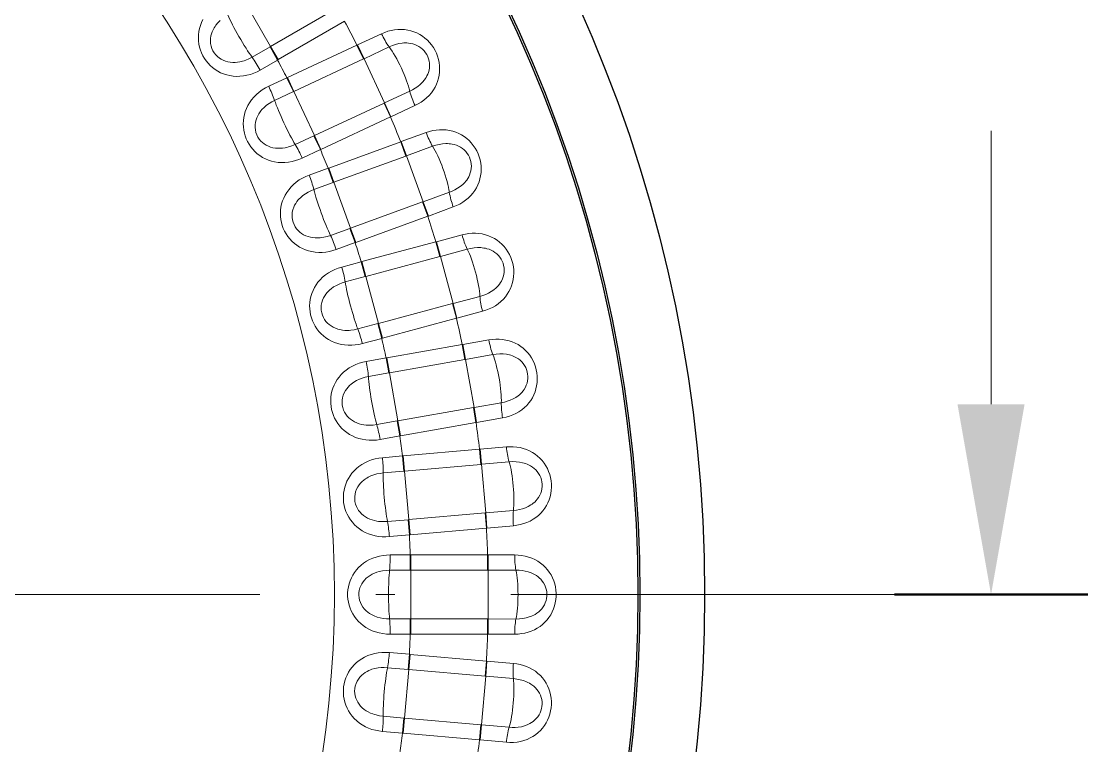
# Model space of a CAD drawing. Extents: x 0 to 297, y 0 to 562.
# Drawn here: x 172.88 to 200.46, y 520.77 to 539.51 of the extents above; entities that cross this region are included whole.
import ezdxf

# ---------------------------------------------------------------- set-up
doc = ezdxf.new("R2010")
doc.units = 0
doc.linetypes.add('DASHDOT', pattern=[18.5, 12, -3, 0.5, -3])

msp = doc.modelspace()

# ---------------------------------------------------------------- linework, layer by layer
at = {"color": 7, "lineweight": 13, "ltscale": 0.031528}
for p, q in [((179.323, 538.86), (178.693, 539.953)), ((180.461, 536.556), (179.928, 537.699)), ((181.393, 534.161), (180.962, 535.346)), ((182.113, 531.694), (181.787, 532.912)), ((182.954, 524.05), (182.954, 525.311))]:
    msp.add_line(p, q, dxfattribs=at)
at = {"color": 7, "lineweight": 13, "ltscale": 0.049582}
for p, q in [((179.323, 538.86), (181.041, 539.852)), ((179.52, 538.519), (181.238, 539.511)), ((181.559, 538.894), (179.761, 538.056)), ((180.461, 536.556), (182.258, 537.394)), ((181.393, 534.161), (183.257, 534.839))]:
    msp.add_line(p, q, dxfattribs=at)
at = {"color": 7, "lineweight": 13, "ltscale": 0.017125}
for p, q in [((181.572, 538.901), (182.193, 539.19)), ((183.059, 537.333), (182.438, 537.043)), ((182.705, 536.4), (183.349, 536.634)), ((184.049, 534.709), (183.406, 534.474)), ((183.615, 533.81), (184.277, 533.987)), ((184.807, 532.008), (184.146, 531.831)), ((184.296, 531.151), (184.971, 531.269)), ((185.327, 529.252), (184.652, 529.133)), ((184.743, 528.442), (185.425, 528.501)), ((185.604, 526.461), (184.922, 526.401)), ((185.637, 525.705), (184.952, 525.705)), ((184.952, 523.656), (185.637, 523.656)), ((184.922, 522.96), (185.604, 522.9)), ((185.425, 520.859), (184.743, 520.919))]:
    msp.add_line(p, q, dxfattribs=at)
at = {"color": 7, "lineweight": 13, "ltscale": 0.013374}
for p, q in [((179.309, 538.852), (178.845, 538.585)), ((179.428, 537.465), (179.913, 537.692)), ((180.445, 536.549), (179.96, 536.323)), ((180.444, 535.157), (180.946, 535.34)), ((181.377, 534.155), (180.874, 533.973)), ((181.254, 532.769), (181.771, 532.908)), ((182.097, 531.69), (181.58, 531.552)), ((181.853, 530.319), (182.38, 530.413)), ((182.599, 529.171), (182.072, 529.079)), ((182.237, 527.827), (182.77, 527.874)), ((182.88, 526.618), (182.347, 526.572)), ((182.937, 525.311), (182.402, 525.31)), ((182.402, 524.051), (182.937, 524.05)), ((182.347, 522.789), (182.88, 522.743)), ((182.77, 521.487), (182.237, 521.534))]:
    msp.add_line(p, q, dxfattribs=at)
at = {"color": 7, "lineweight": 13, "ltscale": 0.000424849}
msp.add_line((179.309, 538.852), (179.323, 538.86), dxfattribs=at)
at = {"color": 7, "lineweight": 13, "ltscale": 0.009853}
for p, q in [((179.309, 538.852), (179.505, 538.51)), ((179.323, 538.86), (179.52, 538.519)), ((181.725, 538.537), (181.559, 538.894)), ((182.274, 537.401), (182.438, 537.043)), ((180.445, 536.549), (180.611, 536.191)), ((182.826, 536.024), (182.691, 536.395)), ((180.946, 535.34), (180.81, 535.71)), ((180.962, 535.346), (180.827, 535.716)), ((183.273, 534.845), (183.406, 534.474)), ((181.393, 534.161), (181.528, 533.791)), ((183.703, 533.426), (183.601, 533.806)), ((181.771, 532.908), (181.668, 533.288)), ((184.029, 532.207), (184.131, 531.827)), ((182.097, 531.69), (182.198, 531.309)), ((184.35, 530.76), (184.282, 531.148)), ((182.38, 530.413), (182.311, 530.801)), ((182.397, 530.416), (182.328, 530.804)), ((184.569, 529.518), (184.637, 529.13)), ((182.616, 529.174), (182.684, 528.786)), ((182.787, 527.875), (182.752, 528.268)), ((184.889, 526.793), (184.922, 526.401)), ((182.88, 526.618), (182.913, 526.225)), ((182.936, 525.705), (182.937, 525.311)), ((182.936, 523.656), (182.937, 524.05)), ((182.88, 522.743), (182.913, 523.136)), ((184.889, 522.567), (184.922, 522.96)), ((182.787, 521.485), (182.752, 521.093))]:
    msp.add_line(p, q, dxfattribs=at)
at = {"color": 7, "lineweight": 13, "ltscale": 0.000371354}
msp.add_line((181.559, 538.894), (181.572, 538.901), dxfattribs=at)
at = {"color": 7, "lineweight": 13, "ltscale": 0.009852}
for p, q in [((181.741, 538.544), (181.572, 538.901)), ((179.913, 537.692), (179.745, 538.049)), ((182.258, 537.394), (182.425, 537.037)), ((182.841, 536.03), (182.705, 536.4)), ((183.257, 534.839), (183.392, 534.469)), ((184.367, 530.763), (184.296, 531.151)), ((184.586, 529.521), (184.652, 529.133)), ((182.599, 529.171), (182.667, 528.783)), ((184.763, 528.048), (184.728, 528.441)), ((184.779, 528.05), (184.743, 528.442)), ((182.77, 527.874), (182.735, 528.267)), ((184.872, 526.792), (184.907, 526.399)), ((182.897, 526.619), (182.931, 526.227)), ((182.897, 522.742), (182.931, 523.134)), ((184.872, 522.569), (184.907, 522.961)), ((182.77, 521.487), (182.735, 521.094)), ((184.763, 521.312), (184.728, 520.92)), ((184.779, 521.311), (184.743, 520.919))]:
    msp.add_line(p, q, dxfattribs=at)
at = {"color": 7, "lineweight": 13, "ltscale": 0.017949}
for p, q in [((181.741, 538.544), (182.391, 538.849)), ((182.925, 537.703), (182.274, 537.401))]:
    msp.add_line(p, q, dxfattribs=at)
at = {"color": 7, "lineweight": 13, "ltscale": 0.012962}
msp.add_line((179.505, 538.51), (179.056, 538.251), dxfattribs=at)
at = {"color": 7, "lineweight": 13, "ltscale": 0.000445716}
msp.add_line((179.505, 538.51), (179.52, 538.519), dxfattribs=at)
at = {"color": 7, "lineweight": 13, "ltscale": 0.049583}
for p, q in [((181.725, 538.537), (179.928, 537.699)), ((180.627, 536.199), (182.425, 537.037)), ((182.691, 536.395), (180.827, 535.716)), ((182.826, 536.024), (180.962, 535.346)), ((181.528, 533.791), (183.392, 534.469)), ((183.601, 533.806), (181.685, 533.293)), ((183.703, 533.426), (181.787, 532.912)), ((182.113, 531.694), (184.029, 532.207)), ((182.215, 531.313), (184.131, 531.827)), ((184.282, 531.148), (182.328, 530.804)), ((184.35, 530.76), (182.397, 530.416)), ((182.616, 529.174), (184.569, 529.518)), ((182.684, 528.786), (184.637, 529.13)), ((184.728, 528.441), (182.752, 528.268)), ((184.763, 528.048), (182.787, 527.875)), ((182.897, 526.619), (184.872, 526.792)), ((182.931, 526.227), (184.907, 526.399)), ((182.954, 525.705), (184.937, 525.705)), ((182.954, 525.311), (184.937, 525.311)), ((184.937, 524.05), (182.954, 524.05)), ((184.937, 523.656), (182.954, 523.656)), ((184.907, 522.961), (182.931, 523.134)), ((184.872, 522.569), (182.897, 522.742)), ((182.787, 521.485), (184.763, 521.312)), ((182.752, 521.093), (184.728, 520.92))]:
    msp.add_line(p, q, dxfattribs=at)
at = {"color": 7, "lineweight": 13, "ltscale": 0.000417422}
msp.add_line((181.725, 538.537), (181.741, 538.544), dxfattribs=at)
at = {"color": 7, "lineweight": 13, "ltscale": 0.031529}
for p, q in [((182.274, 537.401), (181.741, 538.544)), ((183.273, 534.845), (182.841, 536.03)), ((184.586, 529.521), (184.367, 530.763)), ((182.616, 529.174), (182.397, 530.416)), ((182.897, 526.619), (182.787, 527.875)), ((182.787, 521.485), (182.897, 522.742))]:
    msp.add_line(p, q, dxfattribs=at)
at = {"color": 7, "lineweight": 13, "ltscale": 0.012961}
for p, q in [((179.275, 537.83), (179.745, 538.049)), ((180.611, 536.191), (180.142, 535.972)), ((180.323, 535.533), (180.81, 535.71)), ((181.511, 533.785), (181.024, 533.607)), ((181.167, 533.154), (181.668, 533.288)), ((182.198, 531.309), (181.698, 531.174)), ((181.8, 530.711), (182.311, 530.801)), ((182.667, 528.783), (182.156, 528.692)), ((182.218, 528.222), (182.735, 528.267)), ((182.913, 526.225), (182.397, 526.18)), ((182.936, 525.705), (182.418, 525.705)), ((182.418, 523.655), (182.936, 523.656)), ((182.397, 523.181), (182.913, 523.136)), ((182.735, 521.094), (182.218, 521.139))]:
    msp.add_line(p, q, dxfattribs=at)
at = {"color": 7, "lineweight": 13, "ltscale": 0.000445745}
msp.add_line((179.761, 538.056), (179.745, 538.049), dxfattribs=at)
at = {"color": 7, "lineweight": 13, "ltscale": 0.009854}
for p, q in [((179.928, 537.699), (179.761, 538.056)), ((180.461, 536.556), (180.627, 536.199)), ((181.377, 534.155), (181.511, 533.785)), ((181.787, 532.912), (181.685, 533.293)), ((182.113, 531.694), (182.215, 531.313)), ((182.954, 525.705), (182.954, 525.311)), ((184.937, 525.705), (184.937, 525.311)), ((182.954, 523.656), (182.954, 524.05)), ((184.937, 523.656), (184.937, 524.05))]:
    msp.add_line(p, q, dxfattribs=at)
at = {"color": 7, "lineweight": 13, "ltscale": 0.000424291}
msp.add_line((179.928, 537.699), (179.913, 537.692), dxfattribs=at)
at = {"color": 7, "lineweight": 13, "ltscale": 0.000417768}
msp.add_line((182.258, 537.394), (182.274, 537.401), dxfattribs=at)
at = {"color": 7, "lineweight": 13, "ltscale": 0.000371008}
msp.add_line((182.425, 537.037), (182.438, 537.043), dxfattribs=at)
at = {"color": 7, "lineweight": 13, "ltscale": 0.1769}
msp.add_line((197.962, 529.604), (197.962, 536.68), dxfattribs=at)
at = {"color": 7, "lineweight": 13, "ltscale": 0.00042528}
msp.add_line((180.445, 536.549), (180.461, 536.556), dxfattribs=at)
at = {"color": 7, "lineweight": 13, "ltscale": 0.000371311}
msp.add_line((182.691, 536.395), (182.705, 536.4), dxfattribs=at)
at = {"color": 7, "lineweight": 13, "ltscale": 0.000445446}
msp.add_line((180.611, 536.191), (180.627, 536.199), dxfattribs=at)
at = {"color": 7, "lineweight": 13, "ltscale": 0.000417559}
msp.add_line((182.826, 536.024), (182.841, 536.03), dxfattribs=at)
at = {"color": 7, "lineweight": 13, "ltscale": 0.01795}
for p, q in [((182.841, 536.03), (183.516, 536.277)), ((183.948, 535.089), (183.273, 534.845)), ((183.719, 533.43), (184.412, 533.617)), ((184.739, 532.396), (184.045, 532.212)), ((184.367, 530.763), (185.073, 530.889)), ((185.293, 529.644), (184.586, 529.521)), ((184.779, 528.05), (185.494, 528.114)), ((185.604, 526.855), (184.889, 526.793)), ((185.672, 525.312), (184.954, 525.311)), ((184.954, 524.05), (185.672, 524.048)), ((184.889, 522.567), (185.604, 522.506)), ((185.494, 521.247), (184.779, 521.311))]:
    msp.add_line(p, q, dxfattribs=at)
at = {"color": 7, "lineweight": 13, "ltscale": 0.000445782}
for p, q in [((180.827, 535.716), (180.81, 535.71)), ((181.511, 533.785), (181.528, 533.791))]:
    msp.add_line(p, q, dxfattribs=at)
at = {"color": 7, "lineweight": 13, "ltscale": 0.000424532}
for p, q in [((180.962, 535.346), (180.946, 535.34)), ((181.377, 534.155), (181.393, 534.161))]:
    msp.add_line(p, q, dxfattribs=at)
at = {"color": 7, "lineweight": 13, "ltscale": 0.000417917}
msp.add_line((183.257, 534.839), (183.273, 534.845), dxfattribs=at)
at = {"color": 7, "lineweight": 13, "ltscale": 0.000370953}
msp.add_line((183.392, 534.469), (183.406, 534.474), dxfattribs=at)
at = {"color": 7, "lineweight": 13, "ltscale": 0.000370851}
msp.add_line((183.601, 533.806), (183.615, 533.81), dxfattribs=at)
at = {"color": 7, "lineweight": 13, "ltscale": 0.009851}
for p, q in [((183.719, 533.43), (183.615, 533.81)), ((184.045, 532.212), (184.146, 531.831)), ((184.952, 525.705), (184.954, 525.311)), ((184.952, 523.656), (184.954, 524.05))]:
    msp.add_line(p, q, dxfattribs=at)
at = {"color": 7, "lineweight": 13, "ltscale": 0.000446019}
msp.add_line((181.685, 533.293), (181.668, 533.288), dxfattribs=at)
at = {"color": 7, "lineweight": 13, "ltscale": 0.000417514}
msp.add_line((183.703, 533.426), (183.719, 533.43), dxfattribs=at)
at = {"color": 7, "lineweight": 13, "ltscale": 0.031531}
for p, q in [((184.045, 532.212), (183.719, 533.43)), ((184.954, 524.05), (184.954, 525.311))]:
    msp.add_line(p, q, dxfattribs=at)
at = {"color": 7, "lineweight": 13, "ltscale": 0.00042491}
msp.add_line((181.787, 532.912), (181.771, 532.908), dxfattribs=at)
at = {"color": 7, "lineweight": 13, "ltscale": 0.00041749}
msp.add_line((184.029, 532.207), (184.045, 532.212), dxfattribs=at)
at = {"color": 7, "lineweight": 13, "ltscale": 0.000424542}
msp.add_line((182.097, 531.69), (182.113, 531.694), dxfattribs=at)
at = {"color": 7, "lineweight": 13, "ltscale": 0.000370875}
msp.add_line((184.131, 531.827), (184.146, 531.831), dxfattribs=at)
at = {"color": 7, "lineweight": 13, "ltscale": 0.000445625}
msp.add_line((182.198, 531.309), (182.215, 531.313), dxfattribs=at)
at = {"color": 7, "lineweight": 13, "ltscale": 0.000370764}
msp.add_line((184.282, 531.148), (184.296, 531.151), dxfattribs=at)
at = {"color": 7, "lineweight": 13, "ltscale": 0.000445915}
msp.add_line((182.328, 530.804), (182.311, 530.801), dxfattribs=at)
at = {"color": 7, "lineweight": 13, "ltscale": 0.000417055}
msp.add_line((184.35, 530.76), (184.367, 530.763), dxfattribs=at)
at = {"color": 7, "lineweight": 13, "ltscale": 0.000425099}
msp.add_line((182.397, 530.416), (182.38, 530.413), dxfattribs=at)
at = {"color": 7, "lineweight": 13, "ltscale": 0.000417431}
msp.add_line((184.569, 529.518), (184.586, 529.521), dxfattribs=at)
at = {"color": 7, "lineweight": 13, "ltscale": 0.000424833}
msp.add_line((182.599, 529.171), (182.616, 529.174), dxfattribs=at)
at = {"color": 7, "lineweight": 13, "ltscale": 0.000371025}
msp.add_line((184.637, 529.13), (184.652, 529.133), dxfattribs=at)
at = {"color": 7, "lineweight": 13, "ltscale": 0.000445651}
msp.add_line((182.667, 528.783), (182.684, 528.786), dxfattribs=at)
at = {"color": 7, "lineweight": 13, "ltscale": 0.00037103}
for p, q in [((184.728, 528.441), (184.743, 528.442)), ((184.728, 520.92), (184.743, 520.919))]:
    msp.add_line(p, q, dxfattribs=at)
at = {"color": 7, "lineweight": 13, "ltscale": 0.0004458}
for p, q in [((182.752, 528.268), (182.735, 528.267)), ((182.913, 526.225), (182.931, 526.227)), ((182.931, 523.134), (182.913, 523.136)), ((182.735, 521.094), (182.752, 521.093))]:
    msp.add_line(p, q, dxfattribs=at)
at = {"color": 7, "lineweight": 13, "ltscale": 0.000417412}
for p, q in [((184.763, 528.048), (184.779, 528.05)), ((184.763, 521.312), (184.779, 521.311))]:
    msp.add_line(p, q, dxfattribs=at)
at = {"color": 7, "lineweight": 13, "ltscale": 0.03153}
for p, q in [((184.889, 526.793), (184.779, 528.05)), ((184.779, 521.311), (184.889, 522.567))]:
    msp.add_line(p, q, dxfattribs=at)
at = {"color": 7, "lineweight": 13, "ltscale": 0.000424632}
for p, q in [((182.787, 527.875), (182.77, 527.874)), ((182.88, 526.618), (182.897, 526.619)), ((182.897, 522.742), (182.88, 522.743)), ((182.77, 521.487), (182.787, 521.485))]:
    msp.add_line(p, q, dxfattribs=at)
at = {"color": 7, "lineweight": 13, "ltscale": 0.000417792}
for p, q in [((184.872, 526.792), (184.889, 526.793)), ((184.872, 522.569), (184.889, 522.567))]:
    msp.add_line(p, q, dxfattribs=at)
at = {"color": 7, "lineweight": 13, "ltscale": 0.00037065}
for p, q in [((184.907, 526.399), (184.922, 526.401)), ((184.907, 522.961), (184.922, 522.96))]:
    msp.add_line(p, q, dxfattribs=at)
at = {"color": 7, "lineweight": 13, "ltscale": 0.000445559}
for p, q in [((182.936, 525.705), (182.954, 525.705)), ((182.954, 523.656), (182.936, 523.656))]:
    msp.add_line(p, q, dxfattribs=at)
at = {"color": 7, "lineweight": 13, "ltscale": 0.000371173}
for p, q in [((184.952, 525.705), (184.937, 525.705)), ((184.937, 523.656), (184.952, 523.656))]:
    msp.add_line(p, q, dxfattribs=at)
at = {"color": 7, "lineweight": 13, "ltscale": 0.000424576}
for p, q in [((182.937, 525.311), (182.954, 525.311)), ((182.954, 524.05), (182.937, 524.05))]:
    msp.add_line(p, q, dxfattribs=at)
at = {"color": 7, "lineweight": 13, "ltscale": 0.000417331}
for p, q in [((184.954, 525.311), (184.937, 525.311)), ((184.937, 524.05), (184.954, 524.05))]:
    msp.add_line(p, q, dxfattribs=at)
at = {"color": 7, "linetype": 'DASHDOT', "lineweight": 13}
msp.add_line((111.542, 524.68), (195.462, 524.68), dxfattribs=at)
at = {"color": 7, "lineweight": 50, "ltscale": 0.125}
msp.add_line((200.462, 524.68), (195.462, 524.68), dxfattribs=at)
at = {"color": 7, "lineweight": 13}
for points in [[(179.056, 538.251), (178.974, 538.207), (178.888, 538.169), (178.801, 538.139), (178.712, 538.115), (178.622, 538.098), (178.532, 538.089), (178.443, 538.087), (178.354, 538.092), (178.27, 538.105), (178.188, 538.124), (178.108, 538.15), (178.032, 538.182), (177.958, 538.22), (177.888, 538.263), (177.823, 538.313), (177.762, 538.367), (177.706, 538.425), (177.656, 538.487), (177.611, 538.552), (177.571, 538.621), (177.537, 538.693), (177.508, 538.767), (177.486, 538.844), (177.469, 538.922), (177.459, 539.002), (177.455, 539.083), (177.458, 539.165), (177.468, 539.246), (177.485, 539.327), (177.508, 539.406), (177.537, 539.484), (177.574, 539.56)], [(178.845, 538.585), (178.763, 538.542), (178.679, 538.507), (178.637, 538.492), (178.594, 538.479), (178.53, 538.464), (178.467, 538.453), (178.404, 538.448), (178.343, 538.448), (178.279, 538.453), (178.216, 538.464), (178.157, 538.481), (178.1, 538.503), (178.047, 538.53), (177.998, 538.561), (177.952, 538.598), (177.906, 538.644), (177.866, 538.695), (177.833, 538.75), (177.806, 538.809), (177.786, 538.871), (177.773, 538.935), (177.768, 539.002), (177.771, 539.069), (177.782, 539.137), (177.795, 539.19), (177.814, 539.242), (177.837, 539.294), (177.865, 539.344), (177.886, 539.377), (177.909, 539.41), (177.96, 539.472), (178.019, 539.532)], [(182.193, 539.19), (182.275, 539.224), (182.359, 539.253), (182.445, 539.275), (182.531, 539.291), (182.618, 539.3), (182.704, 539.302), (182.79, 539.297), (182.874, 539.285), (182.955, 539.266), (183.033, 539.241), (183.109, 539.21), (183.183, 539.172), (183.252, 539.128), (183.318, 539.079), (183.38, 539.024), (183.437, 538.964), (183.489, 538.9), (183.537, 538.831), (183.578, 538.759), (183.614, 538.684), (183.643, 538.606), (183.667, 538.526), (183.683, 538.445), (183.694, 538.363), (183.697, 538.28), (183.694, 538.198), (183.684, 538.117), (183.667, 538.036), (183.643, 537.957), (183.613, 537.881), (183.577, 537.807), (183.534, 537.736), (183.483, 537.664), (183.425, 537.596), (183.361, 537.534), (183.292, 537.475), (183.219, 537.422), (183.141, 537.375), (183.059, 537.333)], [(182.391, 538.849), (182.474, 538.884), (182.558, 538.913), (182.642, 538.934), (182.726, 538.947), (182.768, 538.951), (182.809, 538.952), (182.849, 538.952), (182.888, 538.949), (182.947, 538.941), (183.003, 538.929), (183.057, 538.911), (183.109, 538.889), (183.162, 538.86), (183.211, 538.827), (183.257, 538.788), (183.298, 538.745), (183.334, 538.699), (183.365, 538.649), (183.391, 538.596), (183.411, 538.541), (183.425, 538.484), (183.434, 538.425), (183.436, 538.366), (183.432, 538.307), (183.422, 538.248), (183.406, 538.19), (183.39, 538.144), (183.369, 538.099), (183.345, 538.056), (183.324, 538.024), (183.302, 537.993), (183.251, 537.933), (183.194, 537.877), (183.13, 537.825), (183.065, 537.78), (182.997, 537.74), (182.925, 537.703)], [(180.142, 535.972), (180.056, 535.935), (179.967, 535.906), (179.878, 535.882), (179.787, 535.866), (179.696, 535.858), (179.606, 535.856), (179.516, 535.862), (179.428, 535.875), (179.346, 535.895), (179.266, 535.921), (179.189, 535.954), (179.115, 535.992), (179.045, 536.037), (178.979, 536.086), (178.918, 536.141), (178.862, 536.201), (178.812, 536.263), (178.768, 536.329), (178.728, 536.398), (178.694, 536.47), (178.666, 536.545), (178.645, 536.621), (178.629, 536.699), (178.619, 536.779), (178.616, 536.86), (178.619, 536.941), (178.63, 537.022), (178.646, 537.102), (178.67, 537.181), (178.7, 537.258), (178.736, 537.333), (178.779, 537.406), (178.832, 537.481), (178.892, 537.552), (178.959, 537.619), (179.031, 537.68), (179.108, 537.736), (179.19, 537.786), (179.275, 537.83)], [(179.96, 536.323), (179.875, 536.288), (179.788, 536.26), (179.745, 536.249), (179.701, 536.24), (179.636, 536.23), (179.572, 536.225), (179.51, 536.225), (179.448, 536.23), (179.385, 536.241), (179.324, 536.257), (179.266, 536.279), (179.211, 536.306), (179.161, 536.338), (179.114, 536.374), (179.072, 536.414), (179.031, 536.464), (178.995, 536.518), (178.966, 536.576), (178.945, 536.637), (178.93, 536.701), (178.923, 536.766), (178.924, 536.832), (178.933, 536.899), (178.949, 536.966), (178.967, 537.017), (178.99, 537.068), (179.018, 537.117), (179.05, 537.165), (179.074, 537.196), (179.099, 537.227), (179.156, 537.285), (179.22, 537.339), (179.285, 537.385), (179.355, 537.427), (179.428, 537.465)], [(183.349, 536.634), (183.433, 536.661), (183.52, 536.682), (183.607, 536.697), (183.694, 536.705), (183.781, 536.707), (183.867, 536.701), (183.952, 536.689), (184.035, 536.669), (184.114, 536.644), (184.19, 536.612), (184.263, 536.574), (184.333, 536.53), (184.398, 536.48), (184.46, 536.425), (184.516, 536.365), (184.568, 536.301), (184.615, 536.232), (184.656, 536.159), (184.691, 536.084), (184.72, 536.006), (184.742, 535.926), (184.759, 535.845), (184.768, 535.762), (184.771, 535.679), (184.768, 535.597), (184.757, 535.515), (184.74, 535.435), (184.716, 535.356), (184.686, 535.28), (184.649, 535.206), (184.607, 535.135), (184.558, 535.068), (184.5, 535.002), (184.437, 534.939), (184.368, 534.882), (184.294, 534.83), (184.216, 534.784), (184.134, 534.743), (184.049, 534.709)], [(183.516, 536.277), (183.601, 536.305), (183.688, 536.326), (183.774, 536.34), (183.858, 536.346), (183.9, 536.346), (183.941, 536.344), (183.981, 536.34), (184.02, 536.334), (184.077, 536.321), (184.132, 536.303), (184.185, 536.281), (184.235, 536.255), (184.285, 536.221), (184.331, 536.183), (184.373, 536.141), (184.41, 536.095), (184.442, 536.045), (184.469, 535.993), (184.49, 535.938), (184.505, 535.881), (184.514, 535.823), (184.518, 535.764), (184.515, 535.705), (184.506, 535.647), (184.491, 535.589), (184.47, 535.532), (184.449, 535.488), (184.425, 535.445), (184.397, 535.404), (184.374, 535.374), (184.349, 535.345), (184.293, 535.29), (184.231, 535.239), (184.162, 535.192), (184.094, 535.154), (184.023, 535.119), (183.948, 535.089)], [(181.024, 533.607), (180.935, 533.578), (180.845, 533.556), (180.754, 533.541), (180.662, 533.533), (180.571, 533.532), (180.48, 533.539), (180.392, 533.552), (180.305, 533.573), (180.225, 533.6), (180.147, 533.633), (180.073, 533.672), (180.003, 533.717), (179.938, 533.767), (179.877, 533.822), (179.821, 533.882), (179.77, 533.947), (179.725, 534.013), (179.687, 534.082), (179.653, 534.155), (179.626, 534.23), (179.605, 534.306), (179.59, 534.385), (179.581, 534.464), (179.578, 534.544), (179.582, 534.625), (179.592, 534.705), (179.61, 534.785), (179.633, 534.863), (179.663, 534.94), (179.7, 535.014), (179.743, 535.086), (179.792, 535.154), (179.852, 535.225), (179.918, 535.29), (179.989, 535.351), (180.067, 535.406), (180.148, 535.454), (180.234, 535.497), (180.323, 535.533)], [(180.874, 533.973), (180.786, 533.945), (180.697, 533.925), (180.653, 533.917), (180.609, 533.912), (180.543, 533.908), (180.479, 533.909), (180.417, 533.914), (180.356, 533.925), (180.294, 533.941), (180.234, 533.963), (180.179, 533.99), (180.127, 534.021), (180.079, 534.057), (180.036, 534.097), (179.998, 534.141), (179.96, 534.194), (179.93, 534.251), (179.906, 534.311), (179.89, 534.374), (179.881, 534.439), (179.88, 534.504), (179.886, 534.57), (179.901, 534.636), (179.923, 534.701), (179.946, 534.751), (179.973, 534.799), (180.005, 534.846), (180.041, 534.891), (180.067, 534.92), (180.095, 534.948), (180.157, 535.001), (180.225, 535.049), (180.294, 535.09), (180.367, 535.126), (180.444, 535.157)], [(184.277, 533.987), (184.364, 534.007), (184.451, 534.02), (184.539, 534.027), (184.627, 534.028), (184.714, 534.022), (184.799, 534.009), (184.883, 533.989), (184.964, 533.962), (185.04, 533.93), (185.113, 533.892), (185.183, 533.848), (185.248, 533.798), (185.309, 533.742), (185.365, 533.682), (185.417, 533.618), (185.463, 533.549), (185.503, 533.476), (185.537, 533.401), (185.566, 533.322), (185.588, 533.242), (185.604, 533.16), (185.613, 533.078), (185.615, 532.995), (185.611, 532.912), (185.6, 532.83), (185.583, 532.75), (185.558, 532.671), (185.528, 532.595), (185.491, 532.522), (185.448, 532.451), (185.399, 532.385), (185.345, 532.322), (185.282, 532.261), (185.213, 532.204), (185.14, 532.153), (185.062, 532.108), (184.98, 532.069), (184.895, 532.035), (184.807, 532.008)], [(184.412, 533.617), (184.5, 533.637), (184.588, 533.651), (184.675, 533.657), (184.759, 533.656), (184.801, 533.652), (184.842, 533.646), (184.881, 533.639), (184.92, 533.629), (184.976, 533.612), (185.029, 533.589), (185.079, 533.563), (185.127, 533.532), (185.174, 533.495), (185.216, 533.453), (185.254, 533.407), (185.287, 533.358), (185.315, 533.306), (185.337, 533.251), (185.353, 533.194), (185.363, 533.136), (185.368, 533.078), (185.366, 533.019), (185.358, 532.96), (185.344, 532.903), (185.324, 532.846), (185.298, 532.792), (185.273, 532.75), (185.245, 532.709), (185.214, 532.67), (185.188, 532.643), (185.161, 532.616), (185.101, 532.566), (185.034, 532.52), (184.962, 532.48), (184.891, 532.447), (184.816, 532.419), (184.739, 532.396)], [(181.698, 531.174), (181.607, 531.153), (181.514, 531.139), (181.422, 531.132), (181.33, 531.132), (181.239, 531.139), (181.15, 531.154), (181.063, 531.175), (180.978, 531.203), (180.9, 531.237), (180.826, 531.277), (180.756, 531.322), (180.69, 531.373), (180.629, 531.429), (180.573, 531.489), (180.522, 531.554), (180.477, 531.622), (180.439, 531.692), (180.406, 531.765), (180.38, 531.84), (180.359, 531.916), (180.344, 531.995), (180.336, 532.074), (180.334, 532.154), (180.338, 532.233), (180.349, 532.314), (180.367, 532.393), (180.391, 532.471), (180.421, 532.547), (180.458, 532.621), (180.501, 532.691), (180.55, 532.759), (180.605, 532.823), (180.67, 532.888), (180.742, 532.948), (180.819, 533.001), (180.9, 533.049), (180.986, 533.091), (181.075, 533.126), (181.167, 533.154)], [(181.58, 531.552), (181.49, 531.532), (181.4, 531.519), (181.355, 531.516), (181.31, 531.514), (181.245, 531.516), (181.181, 531.523), (181.119, 531.534), (181.06, 531.549), (180.999, 531.571), (180.942, 531.598), (180.888, 531.629), (180.84, 531.665), (180.795, 531.705), (180.756, 531.748), (180.721, 531.795), (180.689, 531.852), (180.663, 531.911), (180.645, 531.973), (180.634, 532.037), (180.631, 532.102), (180.636, 532.168), (180.648, 532.233), (180.668, 532.298), (180.696, 532.36), (180.723, 532.408), (180.754, 532.453), (180.79, 532.497), (180.83, 532.539), (180.859, 532.565), (180.889, 532.591), (180.955, 532.638), (181.027, 532.68), (181.1, 532.715), (181.176, 532.744), (181.254, 532.769)], [(184.971, 531.269), (185.059, 531.281), (185.148, 531.287), (185.236, 531.287), (185.323, 531.28), (185.409, 531.266), (185.493, 531.246), (185.575, 531.219), (185.653, 531.185), (185.726, 531.146), (185.796, 531.102), (185.861, 531.052), (185.922, 530.996), (185.978, 530.936), (186.029, 530.871), (186.074, 530.802), (186.114, 530.729), (186.148, 530.654), (186.176, 530.575), (186.197, 530.495), (186.212, 530.413), (186.22, 530.33), (186.222, 530.247), (186.218, 530.164), (186.206, 530.082), (186.188, 530.002), (186.164, 529.923), (186.133, 529.847), (186.096, 529.774), (186.053, 529.704), (186.004, 529.638), (185.949, 529.575), (185.89, 529.518), (185.821, 529.462), (185.748, 529.412), (185.67, 529.367), (185.589, 529.329), (185.504, 529.297), (185.416, 529.271), (185.327, 529.252)], [(185.073, 530.889), (185.163, 530.902), (185.251, 530.907), (185.338, 530.906), (185.423, 530.897), (185.464, 530.89), (185.504, 530.881), (185.542, 530.87), (185.58, 530.857), (185.634, 530.834), (185.685, 530.808), (185.733, 530.777), (185.778, 530.742), (185.821, 530.701), (185.86, 530.655), (185.894, 530.606), (185.923, 530.554), (185.946, 530.5), (185.963, 530.444), (185.974, 530.386), (185.979, 530.327), (185.978, 530.268), (185.971, 530.21), (185.958, 530.152), (185.939, 530.096), (185.914, 530.042), (185.884, 529.989), (185.856, 529.95), (185.824, 529.912), (185.79, 529.876), (185.762, 529.851), (185.732, 529.826), (185.668, 529.782), (185.597, 529.742), (185.522, 529.708), (185.448, 529.682), (185.372, 529.661), (185.293, 529.644)], [(182.156, 528.692), (182.064, 528.679), (181.971, 528.673), (181.878, 528.674), (181.787, 528.682), (181.696, 528.697), (181.609, 528.719), (181.524, 528.748), (181.442, 528.784), (181.368, 528.824), (181.297, 528.87), (181.231, 528.921), (181.17, 528.978), (181.114, 529.039), (181.063, 529.104), (181.019, 529.172), (180.98, 529.244), (180.948, 529.317), (180.921, 529.393), (180.901, 529.47), (180.887, 529.548), (180.88, 529.627), (180.878, 529.707), (180.883, 529.787), (180.895, 529.866), (180.912, 529.945), (180.937, 530.022), (180.967, 530.098), (181.004, 530.171), (181.048, 530.241), (181.097, 530.308), (181.151, 530.371), (181.211, 530.43), (181.282, 530.489), (181.359, 530.542), (181.44, 530.589), (181.525, 530.63), (181.614, 530.664), (181.706, 530.691), (181.8, 530.711)], [(182.072, 529.079), (181.981, 529.066), (181.889, 529.062), (181.844, 529.062), (181.8, 529.065), (181.735, 529.072), (181.672, 529.084), (181.611, 529.1), (181.554, 529.121), (181.495, 529.148), (181.44, 529.18), (181.39, 529.216), (181.344, 529.256), (181.304, 529.299), (181.268, 529.346), (181.238, 529.396), (181.21, 529.455), (181.19, 529.517), (181.177, 529.58), (181.172, 529.645), (181.175, 529.71), (181.185, 529.774), (181.203, 529.838), (181.229, 529.901), (181.262, 529.961), (181.293, 530.006), (181.328, 530.049), (181.367, 530.089), (181.411, 530.127), (181.442, 530.151), (181.474, 530.174), (181.544, 530.215), (181.62, 530.251), (181.695, 530.279), (181.773, 530.302), (181.853, 530.319)], [(185.425, 528.501), (185.514, 528.506), (185.603, 528.504), (185.691, 528.496), (185.777, 528.481), (185.862, 528.46), (185.944, 528.432), (186.022, 528.398), (186.098, 528.358), (186.167, 528.313), (186.232, 528.263), (186.293, 528.207), (186.349, 528.146), (186.4, 528.081), (186.445, 528.012), (186.484, 527.94), (186.517, 527.864), (186.544, 527.786), (186.565, 527.705), (186.579, 527.623), (186.587, 527.54), (186.588, 527.457), (186.583, 527.374), (186.571, 527.292), (186.553, 527.211), (186.528, 527.133), (186.496, 527.057), (186.459, 526.983), (186.416, 526.914), (186.367, 526.848), (186.312, 526.786), (186.253, 526.729), (186.188, 526.677), (186.115, 526.627), (186.038, 526.583), (185.957, 526.546), (185.872, 526.515), (185.784, 526.49), (185.695, 526.472), (185.604, 526.461)], [(182.397, 526.18), (182.304, 526.175), (182.21, 526.177), (182.118, 526.186), (182.028, 526.202), (181.939, 526.225), (181.854, 526.254), (181.772, 526.29), (181.693, 526.333), (181.623, 526.38), (181.556, 526.432), (181.495, 526.488), (181.439, 526.55), (181.389, 526.615), (181.344, 526.685), (181.305, 526.757), (181.273, 526.832), (181.247, 526.908), (181.228, 526.985), (181.214, 527.063), (181.207, 527.143), (181.207, 527.222), (181.212, 527.302), (181.224, 527.381), (181.242, 527.459), (181.267, 527.536), (181.298, 527.611), (181.335, 527.683), (181.378, 527.753), (181.427, 527.819), (181.482, 527.881), (181.542, 527.94), (181.607, 527.993), (181.683, 528.046), (181.764, 528.092), (181.849, 528.132), (181.937, 528.165), (182.029, 528.191), (182.123, 528.21), (182.218, 528.222)], [(185.494, 528.114), (185.584, 528.119), (185.673, 528.117), (185.76, 528.108), (185.843, 528.091), (185.883, 528.081), (185.922, 528.068), (185.96, 528.054), (185.996, 528.038), (186.048, 528.01), (186.097, 527.979), (186.142, 527.944), (186.183, 527.906), (186.223, 527.861), (186.258, 527.812), (186.287, 527.761), (186.311, 527.706), (186.329, 527.65), (186.342, 527.593), (186.348, 527.534), (186.348, 527.475), (186.342, 527.417), (186.33, 527.359), (186.312, 527.303), (186.288, 527.248), (186.258, 527.196), (186.223, 527.147), (186.192, 527.11), (186.157, 527.075), (186.12, 527.042), (186.089, 527.019), (186.058, 526.998), (185.99, 526.959), (185.916, 526.926), (185.838, 526.898), (185.763, 526.879), (185.684, 526.864), (185.604, 526.855)], [(182.347, 526.572), (182.254, 526.568), (182.163, 526.571), (182.119, 526.575), (182.075, 526.582), (182.01, 526.595), (181.949, 526.612), (181.89, 526.634), (181.834, 526.659), (181.778, 526.691), (181.726, 526.728), (181.679, 526.768), (181.637, 526.812), (181.6, 526.859), (181.569, 526.908), (181.543, 526.961), (181.521, 527.022), (181.506, 527.085), (181.499, 527.149), (181.5, 527.214), (181.508, 527.279), (181.524, 527.342), (181.547, 527.404), (181.578, 527.464), (181.616, 527.522), (181.651, 527.563), (181.69, 527.603), (181.733, 527.64), (181.779, 527.674), (181.812, 527.695), (181.847, 527.715), (181.92, 527.75), (181.998, 527.779), (182.076, 527.801), (182.155, 527.816), (182.237, 527.827)], [(182.418, 525.705), (182.324, 525.702), (182.232, 525.692), (182.141, 525.675), (182.052, 525.651), (181.966, 525.621), (181.883, 525.584), (181.804, 525.541), (181.73, 525.491), (181.664, 525.439), (181.602, 525.381), (181.546, 525.319), (181.496, 525.253), (181.451, 525.183), (181.413, 525.11), (181.381, 525.035), (181.355, 524.957), (181.336, 524.88), (181.323, 524.801), (181.317, 524.722), (181.317, 524.642), (181.323, 524.563), (181.335, 524.484), (181.354, 524.407), (181.379, 524.331), (181.41, 524.256), (181.448, 524.184), (181.491, 524.115), (181.54, 524.049), (181.595, 523.988), (181.655, 523.93), (181.719, 523.878), (181.789, 523.83), (181.869, 523.784), (181.953, 523.745), (182.041, 523.713), (182.133, 523.688), (182.226, 523.67), (182.321, 523.659), (182.418, 523.655)], [(185.637, 523.656), (185.726, 523.66), (185.814, 523.669), (185.901, 523.685), (185.986, 523.707), (186.068, 523.736), (186.147, 523.77), (186.223, 523.811), (186.294, 523.858), (186.36, 523.909), (186.42, 523.964), (186.476, 524.025), (186.526, 524.09), (186.571, 524.16), (186.61, 524.232), (186.642, 524.308), (186.669, 524.386), (186.689, 524.467), (186.703, 524.549), (186.71, 524.632), (186.711, 524.715), (186.705, 524.798), (186.692, 524.88), (186.673, 524.961), (186.647, 525.04), (186.616, 525.116), (186.578, 525.189), (186.534, 525.259), (186.485, 525.324), (186.431, 525.386), (186.371, 525.443), (186.307, 525.494), (186.238, 525.541), (186.161, 525.584), (186.08, 525.621), (185.996, 525.651), (185.909, 525.674), (185.819, 525.691), (185.729, 525.701), (185.637, 525.705)], [(182.402, 525.31), (182.31, 525.306), (182.219, 525.295), (182.175, 525.287), (182.132, 525.277), (182.069, 525.258), (182.009, 525.235), (181.952, 525.209), (181.899, 525.178), (181.845, 525.141), (181.797, 525.101), (181.754, 525.057), (181.716, 525.009), (181.683, 524.959), (181.656, 524.907), (181.635, 524.853), (181.619, 524.79), (181.609, 524.726), (181.608, 524.661), (181.614, 524.597), (181.628, 524.533), (181.649, 524.471), (181.678, 524.411), (181.714, 524.354), (181.757, 524.3), (181.795, 524.262), (181.837, 524.226), (181.883, 524.193), (181.932, 524.163), (181.967, 524.144), (182.003, 524.128), (182.079, 524.099), (182.16, 524.077), (182.239, 524.063), (182.32, 524.054), (182.402, 524.051)], [(185.672, 524.048), (185.762, 524.052), (185.85, 524.061), (185.936, 524.078), (186.017, 524.101), (186.056, 524.115), (186.094, 524.131), (186.13, 524.149), (186.165, 524.168), (186.215, 524.2), (186.26, 524.235), (186.302, 524.274), (186.34, 524.315), (186.376, 524.364), (186.406, 524.415), (186.431, 524.469), (186.45, 524.525), (186.463, 524.583), (186.47, 524.642), (186.471, 524.701), (186.466, 524.759), (186.455, 524.817), (186.438, 524.873), (186.415, 524.928), (186.387, 524.98), (186.353, 525.029), (186.314, 525.075), (186.279, 525.109), (186.242, 525.141), (186.201, 525.17), (186.169, 525.191), (186.136, 525.209), (186.065, 525.242), (185.989, 525.269), (185.909, 525.289), (185.832, 525.302), (185.752, 525.31), (185.672, 525.312)], [(182.218, 521.139), (182.125, 521.151), (182.034, 521.169), (181.945, 521.194), (181.858, 521.225), (181.775, 521.263), (181.696, 521.307), (181.622, 521.357), (181.552, 521.412), (181.49, 521.471), (181.434, 521.533), (181.384, 521.6), (181.339, 521.67), (181.301, 521.744), (181.269, 521.819), (181.244, 521.897), (181.225, 521.977), (181.213, 522.056), (181.207, 522.135), (181.207, 522.215), (181.214, 522.294), (181.227, 522.373), (181.246, 522.45), (181.272, 522.526), (181.303, 522.599), (181.341, 522.671), (181.384, 522.739), (181.434, 522.804), (181.488, 522.865), (181.548, 522.922), (181.613, 522.974), (181.682, 523.021), (181.755, 523.062), (181.839, 523.101), (181.927, 523.132), (182.017, 523.157), (182.11, 523.174), (182.205, 523.184), (182.301, 523.186), (182.397, 523.181)], [(182.237, 521.534), (182.145, 521.546), (182.056, 521.565), (182.013, 521.577), (181.971, 521.591), (181.91, 521.615), (181.852, 521.643), (181.798, 521.675), (181.747, 521.709), (181.697, 521.751), (181.653, 521.796), (181.613, 521.843), (181.58, 521.894), (181.552, 521.946), (181.53, 522.001), (181.513, 522.057), (181.502, 522.121), (181.498, 522.185), (181.503, 522.25), (181.514, 522.314), (181.534, 522.376), (181.56, 522.436), (181.594, 522.493), (181.635, 522.547), (181.683, 522.596), (181.724, 522.632), (181.769, 522.664), (181.818, 522.693), (181.869, 522.718), (181.906, 522.733), (181.943, 522.747), (182.021, 522.769), (182.104, 522.784), (182.183, 522.791), (182.265, 522.793), (182.347, 522.789)], [(185.604, 522.9), (185.692, 522.889), (185.779, 522.872), (185.864, 522.848), (185.947, 522.819), (186.026, 522.783), (186.102, 522.742), (186.174, 522.695), (186.241, 522.642), (186.302, 522.586), (186.357, 522.525), (186.407, 522.459), (186.452, 522.39), (186.49, 522.317), (186.523, 522.241), (186.549, 522.163), (186.568, 522.083), (186.581, 522.001), (186.588, 521.918), (186.588, 521.835), (186.581, 521.752), (186.568, 521.67), (186.548, 521.589), (186.522, 521.51), (186.49, 521.434), (186.452, 521.361), (186.408, 521.291), (186.358, 521.226), (186.304, 521.164), (186.244, 521.108), (186.179, 521.056), (186.111, 521.011), (186.038, 520.97), (185.958, 520.934), (185.874, 520.905), (185.787, 520.882), (185.699, 520.866), (185.608, 520.857), (185.517, 520.855), (185.425, 520.859)], [(185.604, 522.506), (185.694, 522.495), (185.781, 522.478), (185.865, 522.454), (185.944, 522.424), (185.982, 522.406), (186.018, 522.387), (186.053, 522.366), (186.086, 522.344), (186.132, 522.308), (186.175, 522.269), (186.213, 522.227), (186.247, 522.182), (186.278, 522.131), (186.304, 522.077), (186.324, 522.021), (186.338, 521.963), (186.346, 521.905), (186.348, 521.846), (186.344, 521.787), (186.334, 521.729), (186.318, 521.673), (186.296, 521.618), (186.268, 521.566), (186.236, 521.516), (186.197, 521.47), (186.155, 521.427), (186.117, 521.396), (186.077, 521.368), (186.034, 521.342), (186, 521.325), (185.965, 521.309), (185.892, 521.283), (185.814, 521.263), (185.732, 521.25), (185.654, 521.243), (185.575, 521.242), (185.494, 521.247)]]:
    msp.add_lwpolyline(points, dxfattribs=at)
at = {"color": 7, "lineweight": 30}
for radius in [37.05, 35.375, 35.325]:
    msp.add_circle((153.502, 524.68), radius, dxfattribs=at)
at = {"color": 7, "lineweight": 13}
msp.add_circle((153.502, 524.68), 27.472, dxfattribs=at)
for centre, radius, start, end in [((153.502, 524.68), 31.452, 26.867, 28.133), ((184.005, 540.003), 1.985, 204.1767, 215.5588), ((175.559, 536.285), 4.011, 29.3382, 34.9895), ((153.502, 524.68), 29.452, 26.9938, 28.0062), ((175.659, 536.092), 4.011, 20.0105, 25.6619), ((184.847, 538.198), 1.985, 194.4411, 205.8233), ((153.502, 524.68), 31.452, 21.867, 23.133), ((185.224, 537.286), 1.985, 199.1767, 210.5588), ((176.487, 534.319), 4.011, 24.3382, 29.9895), ((153.502, 524.68), 29.452, 21.9938, 23.0062), ((176.57, 534.118), 4.011, 15.0105, 20.6619), ((185.905, 535.415), 1.985, 189.4411, 200.8233), ((153.502, 524.68), 31.452, 16.867, 18.133), ((177.239, 532.279), 4.011, 19.3382, 24.9895), ((186.202, 534.473), 1.985, 194.1767, 205.5588), ((153.502, 524.68), 29.452, 16.9938, 18.0062), ((177.304, 532.071), 4.011, 10.0105, 15.6619), ((186.718, 532.55), 1.985, 184.4411, 195.8233), ((153.502, 524.68), 31.452, 11.867, 13.133), ((177.811, 530.181), 4.011, 14.3382, 19.9895), ((153.502, 524.68), 29.452, 11.9938, 13.0062), ((186.931, 531.586), 1.985, 189.1767, 200.5589), ((177.858, 529.969), 4.011, 5.0105, 10.6619), ((187.277, 529.625), 1.985, 179.4411, 190.8233), ((153.502, 524.68), 31.452, 6.867, 8.133), ((178.198, 528.041), 4.011, 9.3382, 14.9895), ((153.502, 524.68), 29.452, 6.9938, 8.0062), ((187.406, 528.646), 1.985, 184.1767, 195.5589), ((178.226, 527.826), 4.011, 0.0105, 5.6619), ((187.58, 526.662), 1.985, 174.4411, 185.8233), ((178.397, 525.876), 4.011, 4.3382, 9.9895), ((153.502, 524.68), 31.452, 1.867, 3.133), ((153.502, 524.68), 29.452, 1.9938, 3.0062), ((178.406, 525.659), 4.011, 355.0105, 0.6618), ((187.623, 525.676), 1.985, 179.1767, 190.5589), ((178.406, 523.702), 4.011, 359.3381, 4.9895), ((187.623, 523.685), 1.985, 169.4411, 180.8233), ((153.502, 524.68), 29.452, 356.9938, 358.0062), ((153.502, 524.68), 31.452, 356.867, 358.133), ((178.397, 523.485), 4.011, 350.0105, 355.6619), ((187.58, 522.698), 1.985, 174.1767, 185.5589), ((178.226, 521.535), 4.011, 354.3382, 359.9895), ((187.406, 520.715), 1.985, 164.4411, 175.8233), ((153.502, 524.68), 29.452, 351.9938, 353.0062), ((153.502, 524.68), 31.452, 351.867, 353.133)]:
    msp.add_arc(centre, radius, start, end, dxfattribs=at)
for centre, major_axis, ratio, start_param, end_param in [((178.568, 539.152), (0.4, -0.693), 0.08912, 3.80602, 5.618757), ((182.582, 538.241), (0.338, -0.725), 0.171335, 0.660114, 2.481479), ((179.734, 536.913), (0.338, -0.725), 0.08912, 3.80602, 5.618757), ((183.653, 535.654), (0.274, -0.752), 0.171335, 0.660114, 2.481479), ((180.7, 534.58), (0.274, -0.752), 0.08912, 3.80602, 5.618757), ((184.494, 532.985), (0.207, -0.773), 0.171335, 0.660114, 2.481479), ((181.46, 532.172), (0.207, -0.773), 0.08912, 3.80602, 5.618757), ((185.1, 530.252), (0.139, -0.788), 0.171335, 0.660114, 2.481479), ((182.006, 529.706), (0.139, -0.788), 0.08912, 3.80602, 5.618757), ((185.466, 527.477), (0.07, -0.797), 0.171335, 0.660114, 2.481479), ((182.336, 527.203), (0.07, -0.797), 0.08912, 3.80602, 5.618757), ((182.446, 524.68), (0, -0.8), 0.08912, 3.806021, 5.618758), ((185.588, 524.68), (0, -0.8), 0.171335, 0.660113, 2.481479), ((182.336, 522.158), (-0.07, -0.797), 0.08912, 3.80602, 5.618757), ((185.466, 521.884), (-0.07, -0.797), 0.171335, 0.660114, 2.481479)]:
    msp.add_ellipse(centre, major_axis=major_axis, ratio=ratio, start_param=start_param, end_param=end_param, dxfattribs=at)
msp.add_solid([(197.094, 529.604), (197.962, 524.68), (198.83, 529.604)], dxfattribs=at)

doc.saveas('drawing.dxf')
